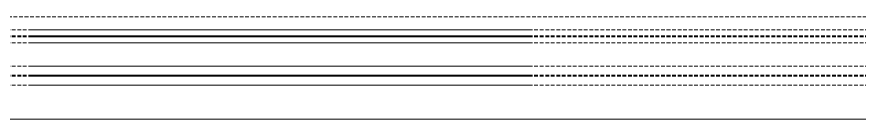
# Model space of a CAD drawing. Extents: x -1457 to 23780, y -2071 to 4205.
# Drawn here: x 2416.8 to 2474.1, y 320 to 326.9 of the extents above; entities that cross this region are included whole.
import ezdxf

# ---------------------------------------------------------------- set-up
doc = ezdxf.new("R2010")
doc.units = 0
doc.header["$MEASUREMENT"] = 0
doc.linetypes.add('HIDDEN', pattern=[0.375, 0.25, -0.125])
doc.layers.add('M-TEFRIS2-015', color=129, linetype='Continuous', lineweight=9)

msp = doc.modelspace()

# ---------------------------------------------------------------- linework, layer by layer
at = {"layer": 'M-TEFRIS2-015', "linetype": 'HIDDEN', "lineweight": 0}
for p, q in [((3319.5, 326.925), (1724.228, 326.925)), ((2390.636, 326.053), (2451.866, 326.053)), ((2621.031, 326.053), (2417.757, 326.053)), ((2390.636, 325.653), (2451.866, 325.653)), ((2390.636, 325.577), (2451.866, 325.577)), ((2621.031, 325.653), (2417.757, 325.653)), ((2621.031, 325.577), (2417.757, 325.577)), ((2390.636, 325.177), (2451.866, 325.177)), ((2621.031, 325.177), (2417.757, 325.177)), ((2390.636, 323.577), (2451.866, 323.577)), ((2621.031, 323.577), (2417.757, 323.577)), ((2390.636, 322.977), (2451.866, 322.977)), ((2390.636, 322.901), (2451.866, 322.901)), ((2621.031, 322.977), (2417.757, 322.977)), ((2621.031, 322.901), (2417.757, 322.901)), ((2390.636, 322.301), (2451.866, 322.301)), ((2621.031, 322.301), (2417.757, 322.301)), ((3319.5, 320), (1719.669, 320)), ((1719.669, 320), (3319.5, 320))]:
    msp.add_line(p, q, dxfattribs=at)

doc.saveas('drawing.dxf')
